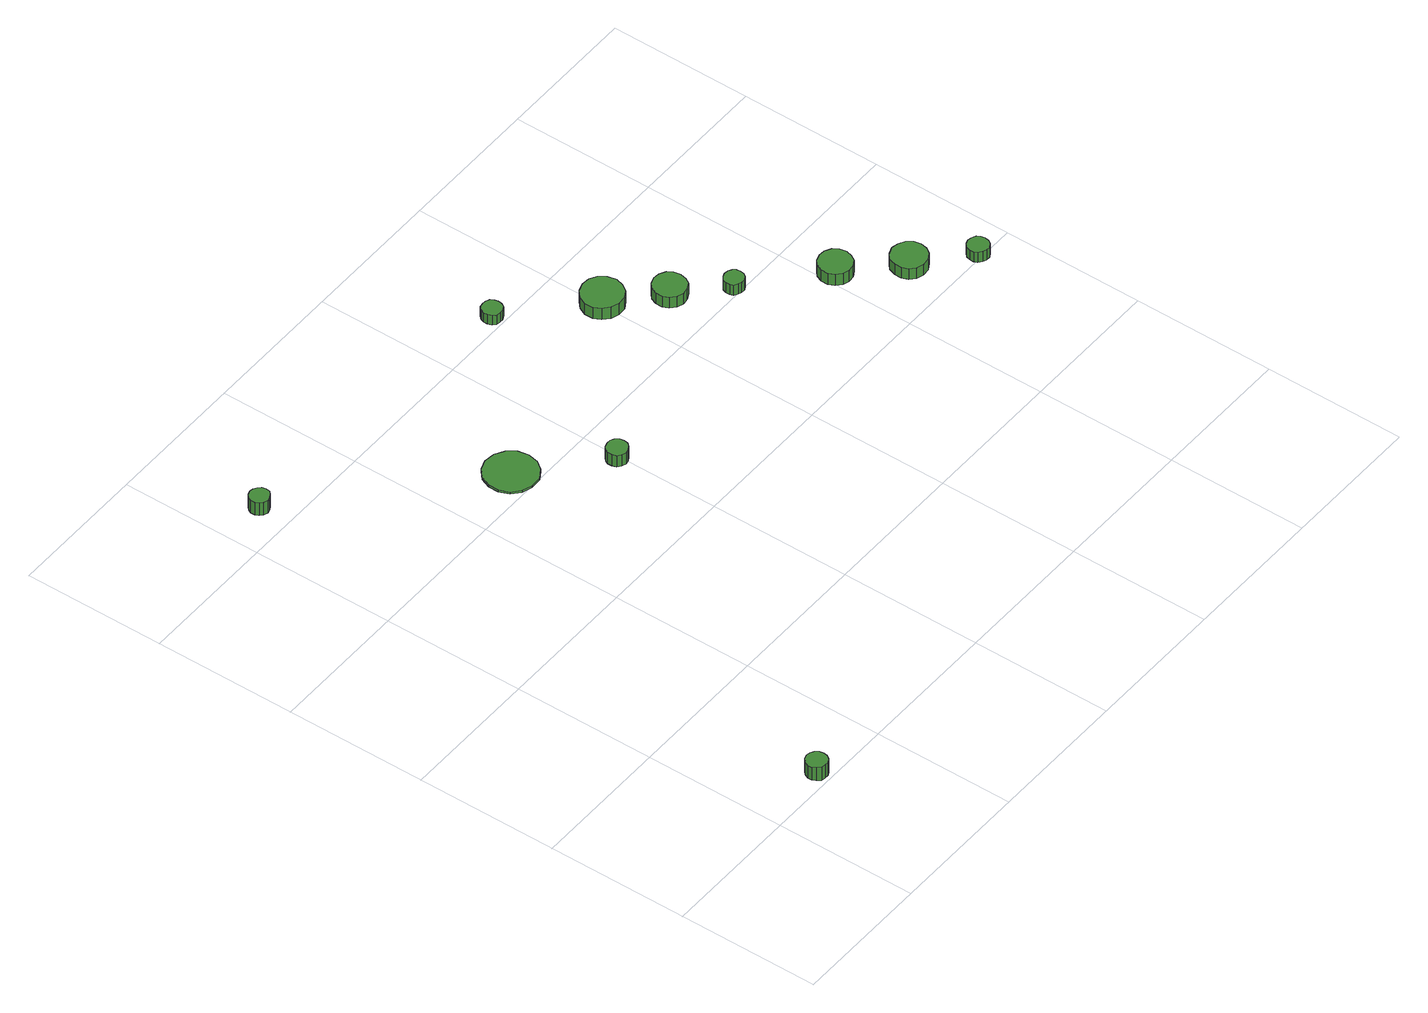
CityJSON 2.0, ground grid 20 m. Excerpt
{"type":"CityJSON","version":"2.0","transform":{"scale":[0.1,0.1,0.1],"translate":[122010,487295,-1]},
"CityObjects":{
"tree1":{"type":"SolitaryVegetationObject","attributes":{"function":"something"}},
"tree2":{"type":"SolitaryVegetationObject","attributes":{"function":"something"},"geometry":[{"type":"MultiSurface","lod":"1","boundaries":[[[0,1,2,3,4,5,6,7,8,9,10,11,12,13,14]],[[15,16,17,18,19,20,21,22,23,24,25,26,27,28,29]],[[0,29,28,1]],[[1,28,27,2]],[[2,27,26,3]],[[3,26,25,4]],[[4,25,24,5]],[[5,24,23,6]],[[6,23,22,7]],[[7,22,21,8]],[[8,21,20,9]],[[9,20,19,10]],[[10,19,18,11]],[[11,18,17,12]],[[12,17,16,13]],[[13,16,15,14]],[[14,15,29,0]]]}]},
"tree3":{"type":"SolitaryVegetationObject","attributes":{"function":"something"}},
"tree4":{"type":"SolitaryVegetationObject","attributes":{"function":"something"}},
"tree5":{"type":"SolitaryVegetationObject","attributes":{"function":"something"},"geometry":[{"type":"MultiSurface","lod":"1","boundaries":[[[30,31,32,33,34,35,36,37,38,39,40,41,42,43,44]],[[45,46,47,48,49,50,51,52,53,54,55,56,57,58,59]],[[30,59,58,31]],[[31,58,57,32]],[[32,57,56,33]],[[33,56,55,34]],[[34,55,54,35]],[[35,54,53,36]],[[36,53,52,37]],[[37,52,51,38]],[[38,51,50,39]],[[39,50,49,40]],[[40,49,48,41]],[[41,48,47,42]],[[42,47,46,43]],[[43,46,45,44]],[[44,45,59,30]]]}]},
"tree6":{"type":"SolitaryVegetationObject","attributes":{"function":"something"},"geometry":[{"type":"MultiSurface","lod":"1","boundaries":[[[60,61,62,63,64,65,66,67,68,69,70,71,72,73,74]],[[75,76,77,78,79,80,81,82,83,84,85,86,87,88,89]],[[60,89,88,61]],[[61,88,87,62]],[[62,87,86,63]],[[63,86,85,64]],[[64,85,84,65]],[[65,84,83,66]],[[66,83,82,67]],[[67,82,81,68]],[[68,81,80,69]],[[69,80,79,70]],[[70,79,78,71]],[[71,78,77,72]],[[72,77,76,73]],[[73,76,75,74]],[[74,75,89,60]]]}]},
"tree7":{"type":"SolitaryVegetationObject","attributes":{"function":"something"},"geometry":[{"type":"MultiSurface","lod":"1","boundaries":[[[90,91,92,93,94,95,96,97,98,99,100,101,102,103,104]],[[105,106,107,108,109,110,111,112,113,114,115,116,117,118,119]],[[90,119,118,91]],[[91,118,117,92]],[[92,117,116,93]],[[93,116,115,94]],[[94,115,114,95]],[[95,114,113,96]],[[96,113,112,97]],[[97,112,111,98]],[[98,111,110,99]],[[99,110,109,100]],[[100,109,108,101]],[[101,108,107,102]],[[102,107,106,103]],[[103,106,105,104]],[[104,105,119,90]]]}]},
"tree8":{"type":"SolitaryVegetationObject","attributes":{"function":"something"},"geometry":[{"type":"MultiSurface","lod":"1","boundaries":[[[120,121,122,123,124,125,126,127,128,129,130,131,132,133,134]],[[135,136,137,138,139,140,141,142,143,144,145,146,147,148,149]],[[120,149,148,121]],[[121,148,147,122]],[[122,147,146,123]],[[123,146,145,124]],[[124,145,144,125]],[[125,144,143,126]],[[126,143,142,127]],[[127,142,141,128]],[[128,141,140,129]],[[129,140,139,130]],[[130,139,138,131]],[[131,138,137,132]],[[132,137,136,133]],[[133,136,135,134]],[[134,135,149,120]]]}]},
"tree9":{"type":"SolitaryVegetationObject","attributes":{"function":"something"},"geometry":[{"type":"MultiSurface","lod":"1","boundaries":[[[150,151,152,153,154,155,156,157,158,159,160,161,162,163,164]],[[165,166,167,168,169,170,171,172,173,174,175,176,177,178,179]],[[150,179,178,151]],[[151,178,177,152]],[[152,177,176,153]],[[153,176,175,154]],[[154,175,174,155]],[[155,174,173,156]],[[156,173,172,157]],[[157,172,171,158]],[[158,171,170,159]],[[159,170,169,160]],[[160,169,168,161]],[[161,168,167,162]],[[162,167,166,163]],[[163,166,165,164]],[[164,165,179,150]]]}]},
"tree10":{"type":"SolitaryVegetationObject","attributes":{"function":"something"},"geometry":[{"type":"MultiSurface","lod":"1","boundaries":[[[180,181,182,183,184,185,186,187,188,189,190,191,192,193,194]],[[195,196,197,198,199,200,201,202,203,204,205,206,207,208,209]],[[180,209,208,181]],[[181,208,207,182]],[[182,207,206,183]],[[183,206,205,184]],[[184,205,204,185]],[[185,204,203,186]],[[186,203,202,187]],[[187,202,201,188]],[[188,201,200,189]],[[189,200,199,190]],[[190,199,198,191]],[[191,198,197,192]],[[192,197,196,193]],[[193,196,195,194]],[[194,195,209,180]]]}]},
"tree11":{"type":"SolitaryVegetationObject","attributes":{"function":"something"},"geometry":[{"type":"MultiSurface","lod":"1","boundaries":[[[210,211,212,213,214,215,216,217,218,219,220,221,222,223,224]],[[225,226,227,228,229,230,231,232,233,234,235,236,237,238,239]],[[210,239,238,211]],[[211,238,237,212]],[[212,237,236,213]],[[213,236,235,214]],[[214,235,234,215]],[[215,234,233,216]],[[216,233,232,217]],[[217,232,231,218]],[[218,231,230,219]],[[219,230,229,220]],[[220,229,228,221]],[[221,228,227,222]],[[222,227,226,223]],[[223,226,225,224]],[[224,225,239,210]]]}]},
"tree12":{"type":"SolitaryVegetationObject","attributes":{"function":"something"},"geometry":[{"type":"MultiSurface","lod":"1","boundaries":[[[240,241,242,243,244,245,246,247,248,249,250,251,252,253,254]],[[255,256,257,258,259,260,261,262,263,264,265,266,267,268,269]],[[240,269,268,241]],[[241,268,267,242]],[[242,267,266,243]],[[243,266,265,244]],[[244,265,264,245]],[[245,264,263,246]],[[246,263,262,247]],[[247,262,261,248]],[[248,261,260,249]],[[249,260,259,250]],[[250,259,258,251]],[[251,258,257,252]],[[252,257,256,253]],[[253,256,255,254]],[[254,255,269,240]]]}]},
"tree13":{"type":"SolitaryVegetationObject","attributes":{"function":"something"},"geometry":[{"type":"MultiSurface","lod":"1","boundaries":[[[270,271,272,273,274,275,276,277,278,279,280,281,282,283,284]],[[285,286,287,288,289,290,291,292,293,294,295,296,297,298,299]],[[270,299,298,271]],[[271,298,297,272]],[[272,297,296,273]],[[273,296,295,274]],[[274,295,294,275]],[[275,294,293,276]],[[276,293,292,277]],[[277,292,291,278]],[[278,291,290,279]],[[279,290,289,280]],[[280,289,288,281]],[[281,288,287,282]],[[282,287,286,283]],[[283,286,285,284]],[[284,285,299,270]]]}]},
"tree14":{"type":"SolitaryVegetationObject","attributes":{"function":"something"},"geometry":[{"type":"MultiSurface","lod":"1","boundaries":[[[300,301,302,303,304,305,306,307,308,309,310,311,312,313,314]],[[315,316,317,318,319,320,321,322,323,324,325,326,327,328,329]],[[300,329,328,301]],[[301,328,327,302]],[[302,327,326,303]],[[303,326,325,304]],[[304,325,324,305]],[[305,324,323,306]],[[306,323,322,307]],[[307,322,321,308]],[[308,321,320,309]],[[309,320,319,310]],[[310,319,318,311]],[[311,318,317,312]],[[312,317,316,313]],[[313,316,315,314]],[[314,315,329,300]]]}]}
},
"vertices":[
[116,20,29],[115,26,29],[111,31,29],[106,34,29],[100,35,29],[94,33,29],[90,29,29],[87,23,29],[87,17,29],[90,12,29],[94,7,29],[100,6,29],[106,6,29],[111,9,29],[115,14,29],[115,14,7],[111,9,7],[106,6,7],[100,6,7],[94,7,7],[90,12,7],[87,17,7],[87,23,7],[90,29,7],[94,33,7],[100,35,7],[106,34,7],[111,31,7],[115,26,7],[116,20,7],
[78,844,30],[77,850,30],[73,854,30],[68,857,30],[63,858,30],[57,856,30],[53,852,30],[50,847,30],[50,841,30],[53,836,30],[57,832,30],[63,830,30],[68,831,30],[73,834,30],[77,838,30],[77,838,9],[73,834,9],[68,831,9],[63,830,9],[57,832,9],[53,836,9],[50,841,9],[50,847,9],[53,852,9],[57,856,9],[63,858,9],[68,857,9],[73,854,9],[77,850,9],[78,844,9],
[333,633,12],[330,648,12],[321,660,12],[308,668,12],[292,670,12],[278,665,12],[267,655,12],[261,641,12],[261,626,12],[267,612,12],[278,602,12],[292,597,12],[308,598,12],[321,606,12],[330,618,12],[330,618,9],[321,606,9],[308,598,9],[292,597,9],[278,602,9],[267,612,9],[261,626,9],[261,641,9],[267,655,9],[278,665,9],[292,670,9],[308,668,9],[321,660,9],[330,648,9],[333,633,9],
[410,545,28],[409,551,28],[405,556,28],[400,559,28],[394,559,28],[388,557,28],[383,553,28],[381,548,28],[381,542,28],[383,536,28],[388,532,28],[394,530,28],[400,531,28],[405,534,28],[409,539,28],[409,539,9],[405,534,9],[400,531,9],[394,530,9],[388,532,9],[383,536,9],[381,542,9],[381,548,9],[383,553,9],[388,557,9],[394,559,9],[400,559,9],[405,556,9],[409,551,9],[410,545,9],
[517,817,24],[516,822,24],[513,827,24],[507,830,24],[502,830,24],[496,829,24],[492,825,24],[490,819,24],[490,814,24],[492,808,24],[496,804,24],[502,803,24],[507,803,24],[513,806,24],[516,811,24],[516,811,8],[513,806,8],[507,803,8],[502,803,8],[496,804,8],[492,808,8],[490,814,8],[490,819,8],[492,825,8],[496,829,8],[502,830,8],[507,830,8],[513,827,8],[516,822,8],[517,817,8],
[632,722,27],[629,734,27],[622,744,27],[612,750,27],[600,751,27],[589,747,27],[580,739,27],[575,728,27],[575,716,27],[580,706,27],[589,698,27],[600,694,27],[612,695,27],[622,701,27],[629,711,27],[629,711,8],[622,701,8],[612,695,8],[600,694,8],[589,698,8],[580,706,8],[575,716,8],[575,728,8],[580,739,8],[589,747,8],[600,751,8],[612,750,8],[622,744,8],[629,734,8],[632,722,8],
[687,665,26],[685,675,26],[680,682,26],[671,687,26],[662,688,26],[653,685,26],[646,679,26],[642,670,26],[642,660,26],[646,652,26],[653,645,26],[662,642,26],[671,643,26],[680,648,26],[685,656,26],[685,656,8],[680,648,8],[671,643,8],[662,642,8],[653,645,8],[646,652,8],[642,660,8],[642,670,8],[646,679,8],[653,685,8],[662,688,8],[671,687,8],[680,682,8],[685,675,8],[687,665,8],
[736,610,25],[735,616,25],[732,620,25],[727,623,25],[721,624,25],[716,622,25],[711,618,25],[709,613,25],[709,607,25],[711,602,25],[716,599,25],[721,597,25],[727,597,25],[732,600,25],[735,605,25],[735,605,8],[732,600,8],[727,597,8],[721,597,8],[716,599,8],[711,602,8],[709,607,8],[709,613,8],[711,618,8],[716,622,8],[721,624,8],[727,623,8],[732,620,8],[735,616,8],[736,610,8],
[840,526,27],[838,536,27],[833,543,27],[824,548,27],[815,549,27],[806,546,27],[799,540,27],[795,531,27],[795,521,27],[799,513,27],[806,506,27],[815,503,27],[824,504,27],[833,509,27],[838,517,27],[838,517,8],[833,509,8],[824,504,8],[815,503,8],[806,506,8],[799,513,8],[795,521,8],[795,531,8],[799,540,8],[806,546,8],[815,549,8],[824,548,8],[833,543,8],[838,536,8],[840,526,8],
[906,461,26],[904,471,26],[898,479,26],[889,484,26],[879,486,26],[869,482,26],[862,476,26],[858,466,26],[858,456,26],[862,447,26],[869,440,26],[879,437,26],[889,438,26],[898,443,26],[904,451,26],[904,451,8],[898,443,8],[889,438,8],[879,437,8],[869,440,8],[862,447,8],[858,456,8],[858,466,8],[862,476,8],[869,482,8],[879,486,8],[889,484,8],[898,479,8],[904,471,8],[906,461,8],
[962,405,25],[961,411,25],[958,416,25],[952,419,25],[946,420,25],[941,418,25],[936,414,25],[934,408,25],[934,402,25],[936,397,25],[941,393,25],[946,391,25],[952,391,25],[958,394,25],[961,399,25],[961,399,8],[958,394,8],[952,391,8],[946,391,8],[941,393,8],[936,397,8],[934,402,8],[934,408,8],[936,414,8],[941,418,8],[946,420,8],[952,419,8],[958,416,8],[961,411,8],[962,405,8]
]}
